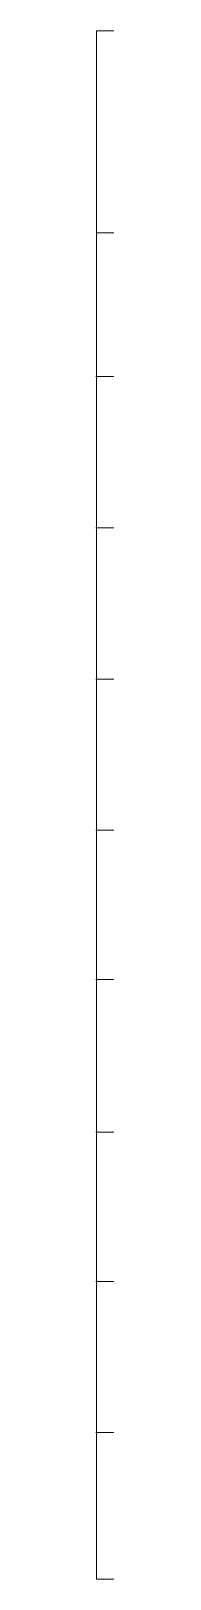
# Model space of a CAD drawing. Header units: millimetres. Extents: x 24 to 865, y 18 to 612.
# Drawn here: x 164.4 to 164.8, y 129.8 to 201.6 of the extents above; entities that cross this region are included whole.
import ezdxf

# ---------------------------------------------------------------- set-up
doc = ezdxf.new("R2010")
doc.units = ezdxf.units.MM
doc.layers.add('TRACE_STRAIGHT', color=5, linetype='Continuous', lineweight=0)

msp = doc.modelspace()

# ---------------------------------------------------------------- linework, layer by layer
at = {"layer": 'TRACE_STRAIGHT', "color": 5}
for p, q in [((164.416, 201.574), (336.213, 201.574)), ((164.416, 201.574), (164.416, 129.816)), ((164.416, 192.21), (336.213, 192.21)), ((164.384, 185.55), (336.213, 185.55)), ((164.384, 178.539), (336.213, 178.539)), ((164.384, 171.533), (336.213, 171.533)), ((164.384, 164.526), (336.213, 164.526)), ((164.384, 157.608), (336.213, 157.608)), ((164.384, 150.527), (336.213, 150.527)), ((164.384, 143.608), (336.213, 143.608)), ((164.384, 136.602), (336.213, 136.602)), ((164.416, 129.816), (336.213, 129.816))]:
    msp.add_line(p, q, dxfattribs=at)

doc.saveas('drawing.dxf')
